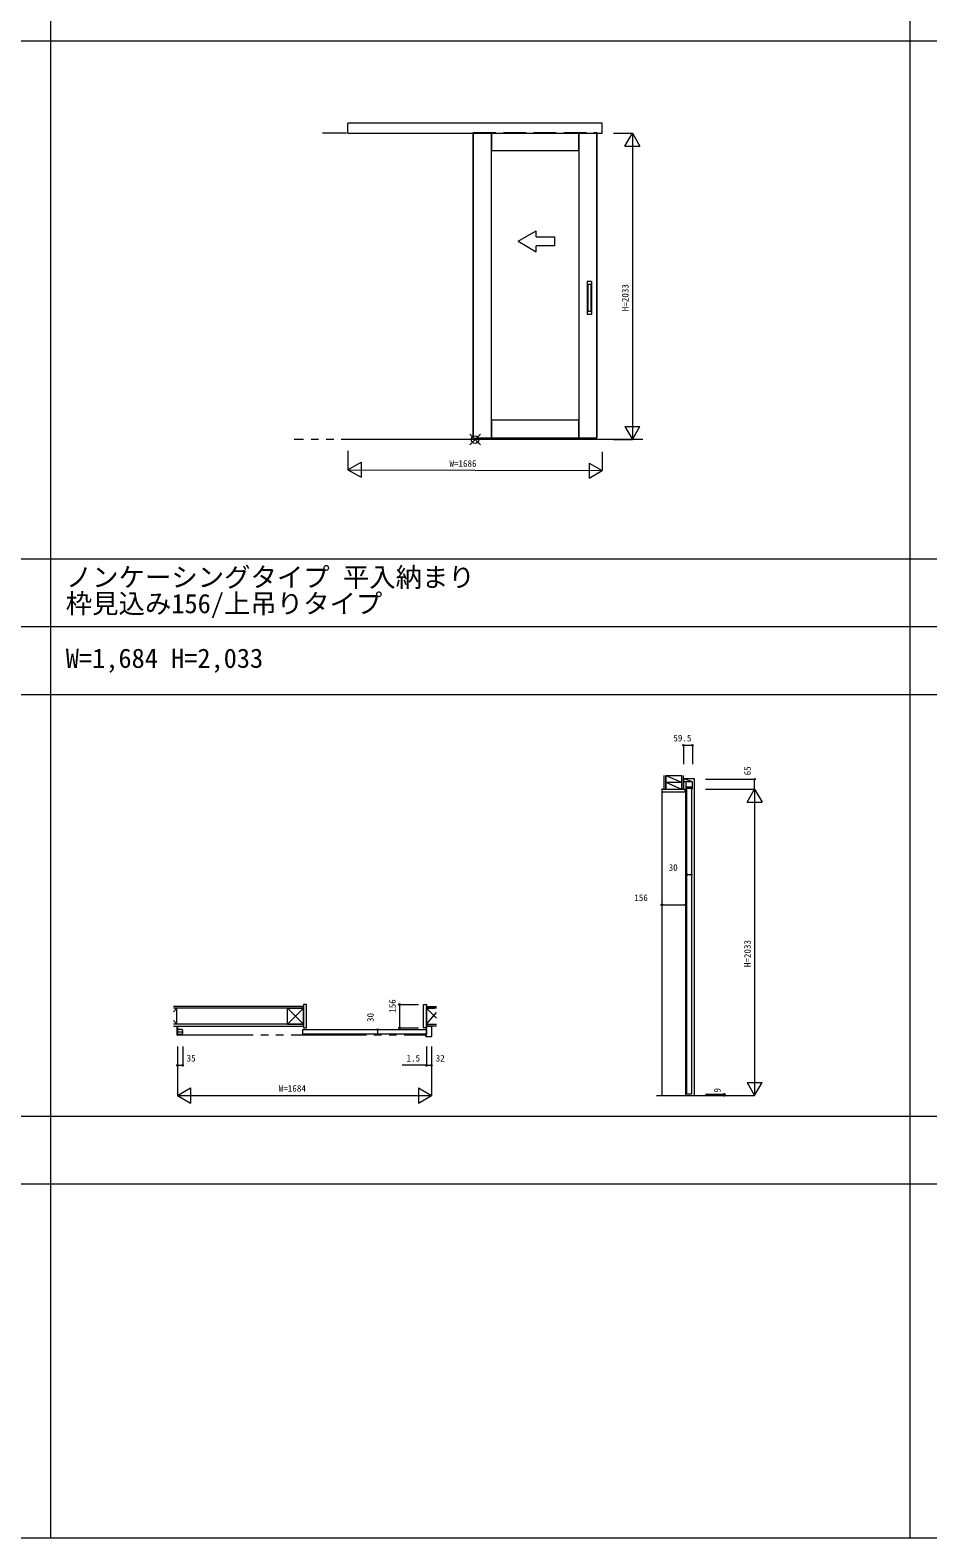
# Model space of a CAD drawing. Units: millimetres, scale not verified. Extents: x -14341 to 14341, y -10000 to 10000.
# Drawn here: x 2623 to 8577, y -10000 to 1 of the extents above; entities that cross this region are included whole.
import ezdxf
from ezdxf.enums import TextEntityAlignment as Align

# ---------------------------------------------------------------- set-up
doc = ezdxf.new("R2010")
doc.units = ezdxf.units.MM
doc.header["$LTSCALE"] = 50
for name, pattern in [('USER1', [13, 10, -1, 1, -1]), ('USER2', [15, 10, -1, 1, -1, 1, -1]), ('USER3', [4, 3, -1])]:
    doc.linetypes.add(name, pattern=pattern)
doc.layers.add('0-0_0', color=7, linetype='Continuous')
for name, color, linetype, lineweight in [('0-1_YKK_F1', 7, 'Continuous', 18), ('0-2_YKK_A1', 4, 'Continuous', 18), ('0-3_YKK_N1', 2, 'Continuous', 18), ('0-4_YKK_B1', 4, 'Continuous', 18), ('0-5_YKK_Z1', 7, 'Continuous', 18), ('0-6_YKK_C1', 4, 'Continuous', 18), ('0-8_YKK_IN', 1, 'Continuous', 18)]:
    doc.layers.add(name, color=color, linetype=linetype, lineweight=lineweight)
doc.styles.add('ＭＳ ゴシック', font='')
doc.styles.get('ＭＳ ゴシック').set_extended_font_data('MS Gothic')

msp = doc.modelspace()

# ---------------------------------------------------------------- linework, layer by layer
at = {"layer": '0-1_YKK_F1'}
for p, q in [((2759.49, -10000), (2759.49, 9500)), ((8459.49, -10000), (8459.49, 9500)), ((-14340.51, -70), (14159.49, -70)), ((-14340.51, -3505), (14159.49, -3505)), ((-14340.51, -3955), (14159.49, -3955)), ((-14340.51, -4405), (14159.49, -4405)), ((-14340.51, -7202.5), (14159.49, -7202.5)), ((-14340.51, -7652.5), (14159.49, -7652.5)), ((-14340.51, -10000), (14340.51, -10000))]:
    msp.add_line(p, q, dxfattribs=at)
at = {"layer": '0-2_YKK_A1'}
for p, q in [((4720.55, -681.5), (4562.3, -681.5)), ((4720.55, -681.5), (4562.3, -681.5)), ((4731.14, -681.5), (4731.14, -616.5)), ((4731.14, -681.5), (4731.14, -616.5)), ((4731.14, -681.5), (6417.14, -681.5)), ((4731.14, -681.5), (6417.14, -681.5)), ((5562.14, -676.5), (5562.14, -2695.5)), ((5562.14, -676.5), (5577.14, -676.5)), ((5562.14, -2705.5), (5562.14, -676.5)), ((5682.14, -2705.5), (5682.14, -676.5)), ((5682.14, -676.5), (5682.14, -796.5)), ((6262.14, -676.5), (6262.14, -2705.5)), ((6382.14, -676.5), (6382.14, -2701.5)), ((6382.14, -2705.5), (6382.14, -676.5)), ((5860.14, -1399.14), (5980.14, -1329.85)), ((5860.14, -1399.14), (5980.14, -1329.85)), ((5860.14, -1399.14), (5980.14, -1468.42)), ((5860.14, -1399.14), (5980.14, -1468.42)), ((5980.14, -1369.14), (5980.14, -1329.85)), ((5980.14, -1369.14), (5980.14, -1329.85)), ((5980.14, -1369.14), (6100.14, -1369.14)), ((5980.14, -1369.14), (6100.14, -1369.14)), ((6100.14, -1369.14), (6100.14, -1429.14)), ((6100.14, -1369.14), (6100.14, -1429.14)), ((5980.14, -1468.42), (5980.14, -1429.14)), ((6100.14, -1429.14), (5980.14, -1429.14)), ((5980.14, -1468.42), (5980.14, -1429.14)), ((6100.14, -1429.14), (5980.14, -1429.14)), ((6317.14, -1666.5), (6317.14, -1884.5)), ((6346.14, -1665.5), (6318.14, -1665.5)), ((6322.14, -1686.5), (6322.14, -1864.5)), ((6341.14, -1685.5), (6323.14, -1685.5)), ((6342.14, -1686.5), (6342.14, -1864.5)), ((6347.14, -1666.5), (6347.14, -1884.5)), ((6346.14, -1885.5), (6318.14, -1885.5)), ((6341.14, -1865.5), (6323.14, -1865.5)), ((6382.14, -2714.5), (4766.14, -2714.5)), ((6382.14, -2714.5), (4766.14, -2714.5)), ((5562.14, -2705.5), (6367.14, -2705.5)), ((6367.14, -2705.5), (5587.14, -2705.5)), ((6367.14, -2705.5), (6381.84, -2705.5)), ((6382.14, -2705.5), (6367.14, -2705.5))]:
    msp.add_line(p, q, dxfattribs=at)
at = {"layer": '0-2_YKK_A1', "linetype": 'USER3'}
msp.add_line((5562.14, -676.5), (6382.14, -676.5), dxfattribs=at)
at = {"layer": '0-2_YKK_A1', "linetype": 'USER2'}
msp.add_line((6686.29, -2714.5), (4373.58, -2714.5), dxfattribs=at)
msp.add_line((6686.29, -2714.5), (4373.58, -2714.5), dxfattribs=at)
at = {"layer": '0-2_YKK_A1'}
for points in [[(6417.14, -681.5), (6417.14, -616.5), (4731.14, -616.5)], [(6417.14, -681.5), (6417.14, -616.5), (4731.14, -616.5)], [(5682.14, -796.5), (6262.14, -796.5), (6262.14, -676.5)], [(6262.14, -2705.5), (6262.14, -2585.5), (5682.14, -2585.5), (5682.14, -2705.5)]]:
    msp.add_lwpolyline(points, dxfattribs=at)
for centre, start, end in [((6318.14, -1666.5), 90, 180), ((6323.14, -1686.5), 90, 180), ((6341.14, -1686.5), 0, 90), ((6346.14, -1666.5), 0, 90), ((6318.14, -1884.5), 180, 270), ((6323.14, -1864.5), 180, 270), ((6341.14, -1864.5), 270, 0), ((6346.14, -1884.5), 270, 0)]:
    msp.add_arc(centre, 1, start, end, dxfattribs=at)
at = {"layer": '0-3_YKK_N1'}
for p, q in [((6492.14, -681.5), (6617.14, -681.5)), ((6617.14, -681.5), (6617.14, -2714.5)), ((6567.14, -768.1), (6667.14, -768.1)), ((6567.14, -2627.9), (6667.14, -2627.9)), ((6417.14, -2795.5), (6417.14, -2920.5)), ((6492.14, -2714.5), (6617.14, -2714.5)), ((4731.14, -2914.5), (4817.74, -2864.5)), ((4817.74, -2864.5), (4817.74, -2964.5)), ((6330.53, -2870.5), (6417.14, -2920.5)), ((4731.14, -2914.5), (4817.74, -2964.5)), ((6955.49, -4741.97), (6955.49, -4866.97)), ((6955.49, -4741.97), (7014.99, -4741.97)), ((7014.99, -4741.97), (7014.99, -4866.97)), ((7102.49, -4967.5), (7427.49, -4967.5)), ((7427.49, -5032.5), (7427.49, -4967.5)), ((7102.49, -5032.5), (7427.49, -5032.5)), ((7377.49, -5119.1), (7427.49, -5032.5)), ((7427.49, -5032.5), (7477.49, -5119.1)), ((7427.49, -5032.5), (7427.49, -7065.5)), ((7377.49, -5119.1), (7477.49, -5119.1)), ((6978.99, -5600.61), (7008.99, -5600.61)), ((6812.49, -5800.61), (6968.49, -5800.61)), ((5072.75, -6461.8), (5197.75, -6461.8)), ((5072.75, -6461.8), (5072.75, -6617.8)), ((4926.98, -6628.3), (4926.98, -6658.3)), ((5072.75, -6617.8), (5197.75, -6617.8)), ((3600.31, -6740.5), (3600.31, -7065.5)), ((3635.31, -6740.5), (3635.31, -6865.5)), ((5250.81, -6740.5), (5250.81, -6865.5)), ((5284.31, -6740.5), (5284.31, -7065.5)), ((3600.31, -6865.5), (3635.31, -6865.5)), ((7377.49, -6978.9), (7477.49, -6978.9)), ((7377.49, -6978.9), (7427.49, -7065.5)), ((7427.49, -7065.5), (7477.49, -6978.9)), ((3600.31, -7065.5), (3686.91, -7015.5)), ((3600.31, -7065.5), (3686.91, -7115.5)), ((3600.31, -7065.5), (5284.31, -7065.5)), ((3686.91, -7015.5), (3686.91, -7115.5)), ((5197.71, -7015.5), (5197.71, -7115.5)), ((5197.71, -7015.5), (5284.31, -7065.5)), ((5197.71, -7115.5), (5284.31, -7065.5)), ((7102.49, -7065.5), (7427.49, -7065.5))]:
    msp.add_line(p, q, dxfattribs=at)
for points in [[(6567.14, -768.1), (6617.14, -681.5), (6667.14, -768.1)], [(6567.14, -2627.9), (6617.14, -2714.5), (6667.14, -2627.9)], [(4731.14, -2789.5), (4731.14, -2914.5), (6417.14, -2920.5)], [(6330.53, -2870.5), (6330.53, -2970.5), (6417.14, -2920.5)], [(5252.31, -6740.5), (5252.31, -6865.5), (5284.31, -6865.5)], [(5252.31, -6865.5), (5250.81, -6865.5), (5091.33, -6865.5)], [(7102.49, -7056.5), (7227.49, -7056.5), (7227.49, -7065.5)]]:
    msp.add_lwpolyline(points, dxfattribs=at)
for centre in [(6955.49, -4741.97), (7014.99, -4741.97), (7427.49, -4967.5), (6978.99, -5600.61), (7008.99, -5600.61), (6812.49, -5800.61), (6968.49, -5800.61), (5072.75, -6461.8), (4926.98, -6628.3), (4926.98, -6658.3), (5072.75, -6617.8), (3600.31, -6865.5), (3635.31, -6865.5), (5250.81, -6865.5), (5252.31, -6865.5), (5284.31, -6865.5), (7227.49, -7056.5), (7227.49, -7065.5)]:
    msp.add_circle(centre, 5, dxfattribs=at)
at = {"layer": '0-4_YKK_B1'}
for p, q in [((4455.81, -6615.8), (4455.81, -6463.8)), ((5232.81, -6615.8), (5232.81, -6463.8)), ((3599.31, -6630.3), (3599.31, -6656.3)), ((3629.31, -6627.3), (3602.3, -6627.3)), ((3602.3, -6659.3), (3629.31, -6659.3)), ((3631.31, -6631.3), (3631.31, -6629.3)), ((3635.31, -6631.3), (3631.31, -6631.3)), ((3631.31, -6657.3), (3631.31, -6655.3)), ((5282.31, -6676.8), (5250.31, -6676.8)), ((5284.31, -6604.8), (5284.31, -6674.8))]:
    msp.add_line(p, q, dxfattribs=at)
at = {"layer": '0-4_YKK_B1', "linetype": 'USER1'}
msp.add_line((3596.31, -6643.3), (3638.38, -6643.3), dxfattribs=at)
at = {"layer": '0-4_YKK_B1', "linetype": 'USER2'}
for p, q in [((3597.81, -6665.5), (3597.81, -6604.8)), ((3597.81, -6665.5), (3603.31, -6665.5)), ((3603.31, -6665.5), (3603.31, -6604.8)), ((3603.31, -6664.3), (5252.81, -6664.3))]:
    msp.add_line(p, q, dxfattribs=at)
at = {"layer": '0-4_YKK_B1'}
for points in [[(4453.81, -6461.8), (4435.81, -6461.8), (4435.81, -6617.8), (4453.81, -6617.8)], [(5234.81, -6461.8), (5252.81, -6461.8), (5252.81, -6617.8), (5234.81, -6617.8)], [(3631.31, -6655.3), (3635.31, -6655.3), (3635.31, -6631.3)], [(5248.31, -6674.8), (5248.31, -6668.8), (5248.81, -6668.3), (5252.81, -6668.3), (5252.81, -6604.8), (5284.31, -6604.8)]]:
    msp.add_lwpolyline(points, dxfattribs=at)
msp.add_lwpolyline([(4431.31, -6628.3), (5251.31, -6628.3), (5251.31, -6658.3), (4431.31, -6658.3)], close=True, dxfattribs=at)
for centre, radius, start, end in [((4453.81, -6463.8), 2, 0, 90), ((5234.81, -6463.8), 2, 90, 180), ((3602.3, -6630.29), 2.99, 89.96782, 180.03218), ((3602.3, -6656.31), 2.99, 179.96782, 270.03218), ((3629.31, -6629.3), 2, 359.96796, 90.03204), ((3629.31, -6657.3), 2, 269.96796, 0.03204), ((4453.81, -6615.8), 2, 270, 0), ((5234.81, -6615.8), 2, 180, 270), ((5250.31, -6674.8), 2, 180.00001, 269.99999), ((5282.31, -6674.8), 2, 270.00001, 359.99999)]:
    msp.add_arc(centre, radius, start, end, dxfattribs=at)
at = {"layer": '0-5_YKK_Z1'}
for p, q in [((6825.49, -4941.97), (6825.49, -5032.5)), ((6837.99, -4942.5), (6942.99, -4987.5)), ((6837.99, -4942.5), (6942.99, -4942.5)), ((6837.99, -4987.5), (6942.99, -4987.5)), ((6837.99, -4987.5), (6942.99, -5032.5)), ((6942.99, -4941.97), (6942.99, -5032.5)), ((6942.99, -4998.32), (6942.99, -5032.5)), ((6955.49, -5032.5), (6955.49, -4941.97)), ((6825.99, -5032.5), (6954.99, -5032.5)), ((6955.49, -5032.5), (6942.99, -5032.5)), ((4435.81, -6474.8), (3573.04, -6474.8)), ((3596.82, -6487.3), (3573.04, -6511.08)), ((3596.82, -6592.3), (3596.82, -6487.3)), ((4330.81, -6487.3), (4435.81, -6487.3)), ((4435.81, -6487.3), (4330.81, -6592.3)), ((4330.81, -6487.3), (4435.81, -6592.3)), ((4330.81, -6592.3), (4330.81, -6487.3)), ((4435.81, -6474.8), (4435.81, -6487.3)), ((4435.81, -6604.3), (4435.81, -6475.3)), ((4435.81, -6592.3), (4435.81, -6487.3)), ((5252.81, -6474.8), (5252.81, -6487.3)), ((5252.81, -6474.8), (5319.08, -6474.8)), ((5252.81, -6604.3), (5252.81, -6475.3)), ((3596.82, -6592.3), (3573.04, -6568.52)), ((4435.81, -6592.3), (3573.04, -6592.3)), ((4330.81, -6592.3), (4435.81, -6592.3)), ((4435.81, -6592.3), (4435.81, -6604.8)), ((5252.81, -6592.3), (5319.08, -6515.4)), ((5252.81, -6592.3), (5319.08, -6592.3)), ((5252.81, -6592.3), (5302.81, -6592.3)), ((5252.81, -6592.3), (5252.81, -6604.8)), ((3573.04, -6604.8), (4435.81, -6604.8)), ((5319.08, -6604.8), (5252.81, -6604.8)), ((6777.17, -7065.5), (6839.49, -7065.5)), ((6837.34, -7065.5), (7147.8, -7065.5))]:
    msp.add_line(p, q, dxfattribs=at)
for points in [[(6837.99, -4941.97), (6837.99, -5032.5), (6837.99, -4941.97)], [(4435.81, -6592.3), (4435.81, -6487.3), (3573.04, -6487.3)], [(5319.08, -6487.3), (5252.81, -6487.3), (5302.81, -6487.3)], [(5252.81, -6592.3), (5252.81, -6487.3), (5319.08, -6553.57)]]:
    msp.add_lwpolyline(points, dxfattribs=at)
at = {"layer": '0-6_YKK_C1'}
for p, q in [((6955.49, -4962.5), (7027.49, -4962.5)), ((7012.2, -4984.5), (6955.49, -4984.5)), ((7014.99, -4985.52), (6965.49, -4967.5)), ((7014.99, -5032.5), (7014.99, -4985.52)), ((7027.49, -4962.5), (7027.49, -7065.5)), ((6812.49, -5032.5), (6812.49, -7065.5)), ((6817.49, -5032.5), (6812.49, -5032.5)), ((6963.99, -5052.5), (6816.99, -5052.5)), ((6968.49, -5032.5), (6968.49, -7065.5)), ((6974.29, -5017.3), (7014.99, -5017.3))]:
    msp.add_line(p, q, dxfattribs=at)
for points in [[(6965.49, -4967.5), (6955.49, -4967.5), (6955.49, -5032.5), (6974.29, -5032.5), (6974.29, -4984.5)], [(6814.99, -5050.5), (6814.99, -5032.5), (6965.99, -5032.5), (6965.99, -5050.5)]]:
    msp.add_lwpolyline(points, dxfattribs=at)
msp.add_lwpolyline([(6978.99, -5027.5), (7008.99, -5027.5), (7008.99, -7056.5), (6978.99, -7056.5)], close=True, dxfattribs=at)
for centre, start, end in [((6816.99, -5050.5), 180, 270), ((6963.99, -5050.5), 270, 0)]:
    msp.add_arc(centre, 2, start, end, dxfattribs=at)
at = {"layer": '0-8_YKK_IN'}
for p, q in [((5538.78, -2749.86), (5609.49, -2679.14)), ((5538.78, -2679.14), (5609.49, -2749.86))]:
    msp.add_line(p, q, dxfattribs=at)
msp.add_circle((5574.14, -2714.5), 25, dxfattribs=at)

# ---------------------------------------------------------------- texts
at = {"layer": '0-0_0', "style": 'ＭＳ ゴシック'}
for s, p in [('ノンケーシングタイプ 平入納まり', (2859.49, -3730)), ('枠見込み156/上吊りタイプ', (2859.49, -3905)), ('W=1,684 H=2,033', (2859.49, -4267.5))]:
    msp.add_text(s, height=128.3, dxfattribs=at).set_placement(p, align=Align.BOTTOM_LEFT)
at = {"layer": '0-3_YKK_N1', "color": 7, "style": 'ＭＳ ゴシック'}
for s, p in [('H=2033', (6605.14, -1863)), ('65', (7415.49, -4941.8)), ('H=2033', (7415.49, -6214)), ('156', (5060.75, -6516.96)), ('30', (4914.98, -6578.16)), ('9', (7215.49, -7046.2))]:
    msp.add_text(s, height=43.99, rotation=90, dxfattribs=at).set_placement(p, align=Align.BOTTOM_LEFT)
for s, p in [('W=1686', (5404.14, -2908.5)), ('59.5', (6889.03, -4729.97)), ('30', (6857.89, -5588.61)), ('156', (6629.78, -5788.61)), ('35', (3660.8, -6853.5)), ('1.5', (5119.66, -6853.5)), ('32', (5312.57, -6853.5)), ('W=1684', (4272.31, -7053.5))]:
    msp.add_text(s, height=43.99, dxfattribs=at).set_placement(p, align=Align.BOTTOM_LEFT)
at = {"layer": '0-5_YKK_Z1', "style": 'ＭＳ ゴシック'}
msp.add_text('FL', height=6.598, dxfattribs=at).set_placement((7126.26, -7063.83), align=Align.BOTTOM_LEFT)

doc.saveas('drawing.dxf')
